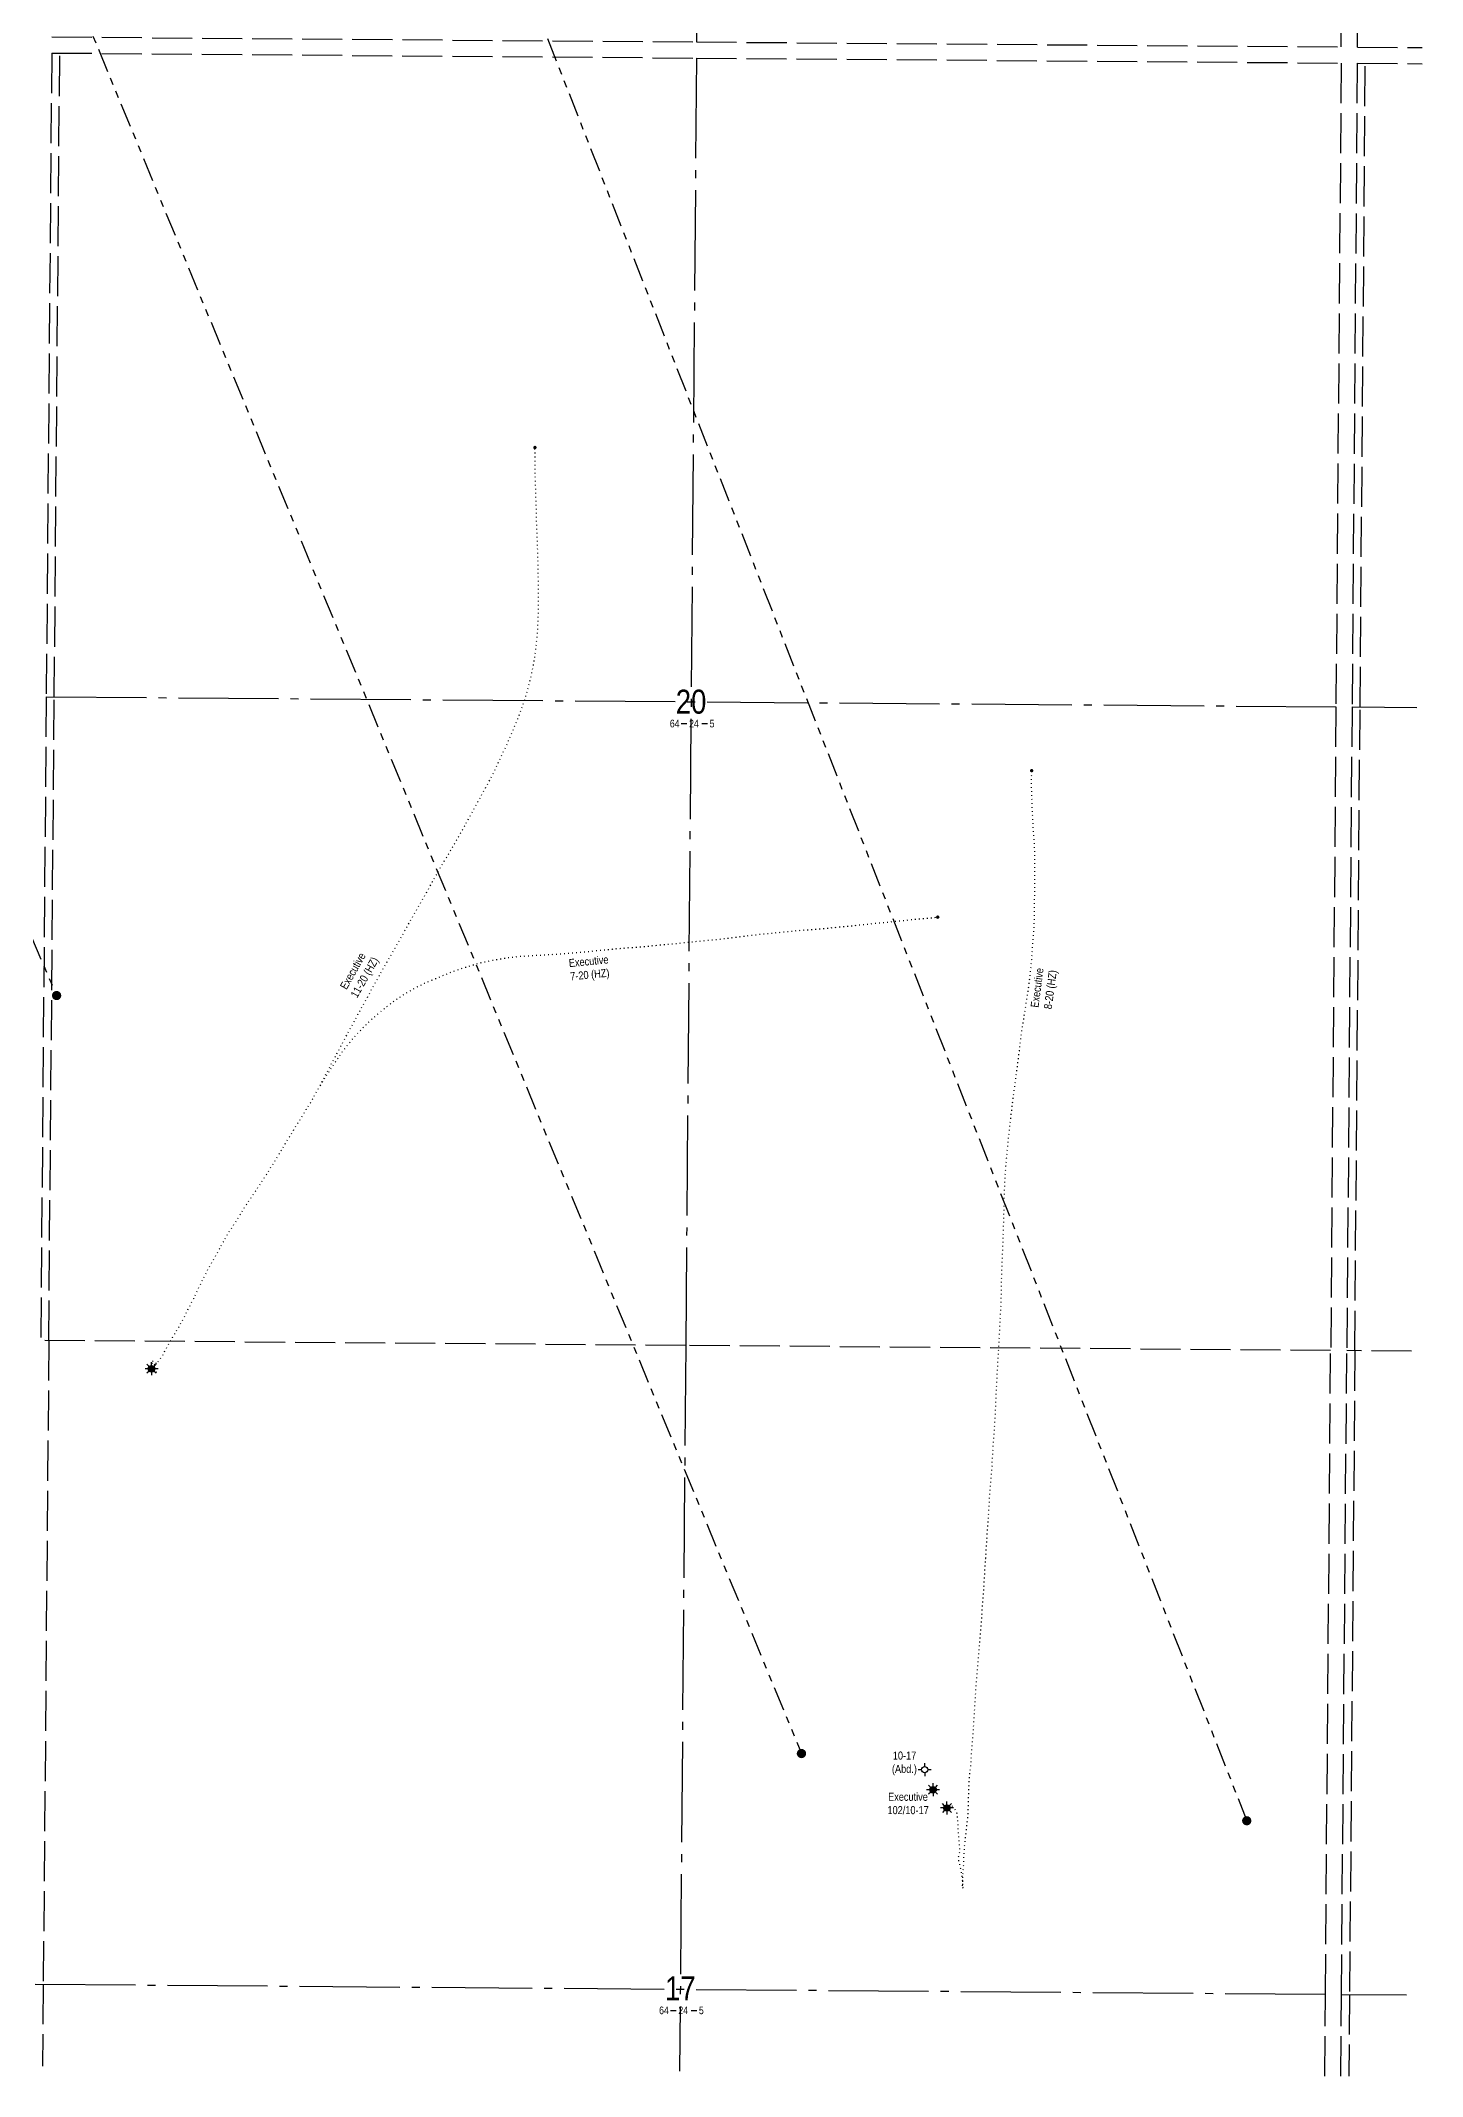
# Model space of a CAD drawing. Extents: x 451222 to 473419, y 6037124 to 6050105.
# Drawn here: x 460802 to 462526, y 6043429 to 6045971 of the extents above; entities that cross this region are included whole.
import ezdxf
from ezdxf.enums import TextEntityAlignment as Align

# ---------------------------------------------------------------- set-up
doc = ezdxf.new("R2010")
doc.units = 0
doc.header["$LTSCALE"] = 5
for name, pattern in [('foc-DOT', [1, 0.2, -0.8]), ('foc-DRILLPATH', [14.75, 6, -1.75, 1.75, -1.75, 1.75, -1.75]), ('foc-QUARTERLINE', [33, 25, -3, 2, -3]), ('foc-UNSURVEYED', [12.5, 10, -2.5])]:
    doc.linetypes.add(name, pattern=pattern)
for name, color, linetype in [('10', 1, 'Continuous'), ('9', 3, 'Continuous'), ('ABADATA-DRILL', 8, 'foc-DOT'), ('ABADATA-DRILL-T', 8, 'Continuous'), ('C-WS-S', 13, 'Continuous'), ('DETAIL-HZ-Existing', 8, 'foc-DOT'), ('F-WS-S', 190, 'Continuous'), ('L-MON', 1, 'Continuous'), ('L-QSEC', 8, 'foc-QUARTERLINE'), ('L-SECLBL', 7, 'Continuous'), ('L-USEC', 7, 'foc-UNSURVEYED'), ('P-PDRILLPATH', 12, 'foc-DRILLPATH')]:
    doc.layers.add(name, color=color, linetype=linetype)
doc.styles.add('80L', font='ARIALN.TTF', dxfattribs={"height": 10})
doc.styles.add('SIMPLEX', font='ARIALN.TTF')

# ---------------------------------------------------------------- blocks, each defined once
blk = doc.blocks.new('plbh')
at = {"layer": 'L-MON'}
h = blk.add_hatch(color=255, dxfattribs=at)
h.dxf.hatch_style = 1
edge = h.paths.add_edge_path()
edge.add_arc((0, 0), 1.16, 0, 360)
h = blk.add_hatch(color=256, dxfattribs=at)
h.dxf.hatch_style = 1
h.paths.add_polyline_path([(-0.96, 0, 1), (0.96, 0, 1)])
h.paths.add_polyline_path([(0.91, 0, -1), (-0.91, 0, -1)], flags=16)
h.paths.add_polyline_path([(0.45, 0, -1), (-0.45, 0, -1)], flags=0)
h = blk.add_hatch(color=256, dxfattribs=at)
h.dxf.hatch_style = 1
h.paths.add_polyline_path([(-0.45, 0, 1), (0.45, 0, 1)])
h.paths.add_polyline_path([(0.4, 0, -1), (-0.4, 0, -1)], flags=16)
at = {"layer": 'L-MON', "color": 240}
for radius in [0.96, 0.91, 0.45, 0.4]:
    blk.add_circle((0, 0), radius, dxfattribs=at)
blk = doc.blocks.new('L-SECLBL')
at = {"layer": '9', "color": 7}
for p, q in [((-5.1, -27.8), (-12.3, -27.8)), ((20.7, -27.8), (13.5, -27.8))]:
    blk.add_line(p, q, dxfattribs=at)
at = {"layer": '10', "color": 2, "style": 'SIMPLEX'}
blk.add_attdef('SEC', text='', height=30, dxfattribs=at).set_placement((0, 0), align=Align.MIDDLE)
at = {"layer": '10', "color": 5, "style": '80L'}
blk.add_attdef('TWP', text='', height=9.5, dxfattribs=at).set_placement((-14.4, -27.4), align=Align.MIDDLE_RIGHT)
blk.add_attdef('RGE', text='', height=9.5, dxfattribs=at).set_placement((3.6, -27.4), align=Align.MIDDLE_CENTER)
blk.add_attdef('MER', text='', height=9.5, dxfattribs=at).set_placement((23.2, -27.4), align=Align.MIDDLE_LEFT)
blk = doc.blocks.new('BH_Existing')
at = {"layer": 'DETAIL-HZ-Existing'}
h = blk.add_hatch(color=256, dxfattribs=at)
h.dxf.hatch_style = 1
edge = h.paths.add_edge_path()
edge.add_arc((0, 0), 0.45, 0, 360)
blk = doc.blocks.new('GAS')
h = blk.add_hatch(color=255)
h.dxf.hatch_style = 1
edge = h.paths.add_edge_path()
edge.add_arc((0, 0), 0.9, 0, 360)
for p, q in [((-0.81, 0), (-1.62, 0)), ((-0.57, 0.57), (-1.14, 1.14)), ((0, 0.81), (0, 1.62)), ((0.57, 0.57), (1.14, 1.14)), ((1.62, 0), (0.81, 0)), ((-0.57, -0.57), (-1.14, -1.14)), ((0, -0.81), (0, -1.62)), ((1.14, -1.14), (0.57, -0.57))]:
    blk.add_line(p, q)
blk.add_circle((0, 0), 0.8)
blk = doc.blocks.new('GABD')
for p, q in [((-0.81, 0), (-1.62, 0)), ((0, 0.81), (0, 1.62)), ((1.62, 0), (0.81, 0)), ((0, -0.81), (0, -1.62))]:
    blk.add_line(p, q)
blk.add_circle((0, 0), 0.8)

msp = doc.modelspace()

# ---------------------------------------------------------------- linework, layer by layer
at = {"layer": 'ABADATA-DRILL', "flags": 128}
for points in [[(460940.04, 6044312.391), (460940.001, 6044312.522), (460940.002, 6044312.582), (460940.034, 6044312.851), (460940.065, 6044313.011), (460940.166, 6044313.16), (460940.468, 6044313.367), (460940.85, 6044313.614), (460941.322, 6044313.84), (460941.943, 6044314.084), (460942.531, 6044313.859), (460943.034, 6044313.045), (460943.28, 6044312.564), (460943.693, 6044311.82), (460944.127, 6044311.087), (460944.59, 6044310.393), (460945.065, 6044309.78), (460945.52, 6044309.286), (460945.957, 6044308.922), (460946.066, 6044308.821), (460946.144, 6044308.601), (460945.941, 6044308.253), (460945.445, 6044307.497), (460944.762, 6044307.103), (460943.973, 6044307.2), (460943.276, 6044307.486), (460942.719, 6044307.811), (460942.124, 6044308.275), (460941.977, 6044308.697), (460942.173, 6044309.394), (460942.393, 6044310.582), (460942.833, 6044311.778), (460943.491, 6044312.772), (460944.309, 6044313.674), (460945.015, 6044314.458), (460944.844, 6044315.529), (460944.415, 6044316.682), (460944.152, 6044317.584), (460943.544, 6044318.878), (460942.967, 6044320.343), (460942.615, 6044321.255), (460941.633, 6044322.213), (460940.691, 6044323.041), (460940.809, 6044322.85), (460940.964, 6044322.279), (460940.787, 6044321.471), (460940.399, 6044320.485), (460940.344, 6044319.825), (460941.182, 6044319.638), (460942.602, 6044319.776), (460944.191, 6044319.802), (460945.798, 6044319.479), (460947.022, 6044318.908), (460947.243, 6044318.937), (460947.273, 6044318.976), (460947.355, 6044319.215), (460947.714, 6044320.252), (460947.764, 6044320.351), (460949.631, 6044323.504), (460950.551, 6044324.766), (460951.754, 6044326.384), (460953.18, 6044328.321), (460954.65, 6044330.658), (460956.053, 6044333.464), (460957.589, 6044336.58), (460963.559, 6044347.383), (460966.125, 6044351.689), (460969.004, 6044356.402), (460972.055, 6044361.414), (460975.068, 6044366.516), (460977.951, 6044371.738), (460980.787, 6044377.211), (460983.654, 6044382.894), (460986.613, 6044388.756), (460989.612, 6044394.638), (460992.632, 6044400.559), (460995.571, 6044406.511), (460998.402, 6044412.564), (461001.343, 6044418.726), (461004.445, 6044424.866), (461007.627, 6044431.096), (461010.94, 6044437.545), (461014.575, 6044444.14), (461018.33, 6044450.785), (461022.126, 6044457.499), (461025.943, 6044464.333), (461029.67, 6044471.208), (461033.537, 6044478.062), (461037.632, 6044484.664), (461041.867, 6044491.274), (461045.98, 6044497.756), (461050.105, 6044504.377), (461054.21, 6044511.019), (461058.445, 6044517.67), (461062.85, 6044524.259), (461067.466, 6044531.026), (461072.103, 6044537.993), (461076.792, 6044545.109), (461081.633, 6044552.464), (461086.505, 6044560.009), (461091.319, 6044567.754), (461096.125, 6044575.649), (461100.789, 6044583.395), (461102.99, 6044587.065), (461105.799, 6044591.759), (461111.132, 6044600.579), (461112.946, 6044603.552), (461117.954, 6044611.685), (461122.961, 6044619.828), (461128.039, 6044627.981), (461133.126, 6044636.133), (461138.105, 6044644.377), (461142.904, 6044652.732), (461147.525, 6044661.208), (461152.076, 6044669.745), (461156.607, 6044678.282), (461161.057, 6044686.71), (461165.508, 6044695.268), (461170.079, 6044703.755), (461174.66, 6044712.232), (461179.161, 6044720.759), (461183.722, 6044729.266), (461188.302, 6044737.773), (461192.883, 6044746.279), (461197.474, 6044754.776), (461202.154, 6044763.202), (461206.834, 6044771.608), (461211.454, 6044780.064), (461216.075, 6044788.531), (461220.594, 6044796.878), (461225.203, 6044805.145), (461229.861, 6044813.341), (461234.559, 6044821.517), (461239.278, 6044829.802), (461243.897, 6044838.039), (461248.575, 6044846.235), (461253.203, 6044854.431), (461257.851, 6044862.668), (461262.509, 6044870.824), (461267.207, 6044879.02), (461271.875, 6044887.186), (461276.625, 6044895.561), (461281.335, 6044903.967), (461285.995, 6044912.393), (461290.734, 6044920.768), (461295.524, 6044929.133), (461300.243, 6044937.419), (461305.082, 6044945.733), (461309.961, 6044954.048), (461314.77, 6044962.392), (461319.59, 6044970.747), (461324.288, 6044978.933), (461329.107, 6044987.278), (461333.735, 6044995.504), (461338.336, 6045003.961), (461342.845, 6045012.288), (461347.374, 6045020.566), (461351.883, 6045028.833), (461356.402, 6045037.1), (461360.97, 6045045.297), (461365.451, 6045053.815), (461369.603, 6045062.495), (461373.707, 6045071.276), (461377.869, 6045079.956), (461381.982, 6045088.687), (461385.885, 6045097.369), (461389.679, 6045106.253), (461393.364, 6045115.167), (461396.938, 6045124.012), (461400.474, 6045132.988), (461403.759, 6045141.925), (461406.776, 6045151.085), (461409.444, 6045160.338), (461411.882, 6045169.563), (461414.162, 6045178.929), (461416.07, 6045188.198), (461417.739, 6045197.509), (461419.161, 6045207.033), (461420.252, 6045216.609), (461421.194, 6045226.197), (461421.896, 6045235.806), (461422.399, 6045245.487), (461422.812, 6045255.129), (461423.025, 6045264.783), (461423.108, 6045274.478), (461423.091, 6045284.113), (461422.903, 6045293.731), (461422.656, 6045303.358), (461422.489, 6045312.985), (461422.252, 6045322.653), (461421.985, 6045332.301), (461421.658, 6045341.939), (461421.251, 6045351.568), (461420.924, 6045361.196), (461420.607, 6045370.835), (461420.36, 6045380.462), (461420.142, 6045390.1), (461419.815, 6045399.748), (461419.468, 6045409.387), (461419.15, 6045418.815), (461418.912, 6045428.403), (461418.785, 6045438.019), (461418.668, 6045447.716), (461418.497, 6045462.7)], [(461935.083, 6043762.089), (461935.083, 6043762.059), (461935.093, 6043762.019), (461935.112, 6043761.979), (461935.172, 6043761.959), (461935.193, 6043762.059), (461935.176, 6043762.359), (461935.068, 6043762.659), (461934.911, 6043763.01), (461934.705, 6043763.462), (461934.438, 6043763.834), (461934.161, 6043764.156), (461933.745, 6043764.569), (461933.159, 6043765.004), (461932.571, 6043765.279), (461931.983, 6043765.424), (461931.283, 6043765.45), (461930.974, 6043765.462), (461930.594, 6043765.445), (461930.223, 6043765.299), (461929.892, 6043765.171), (461929.601, 6043765.104), (461929.351, 6043765.066), (461929.47, 6043764.955), (461929.968, 6043764.781), (461930.507, 6043764.657), (461931.116, 6043764.522), (461931.864, 6043764.395), (461932.644, 6043764.369), (461933.424, 6043764.432), (461934.214, 6043764.536), (461934.974, 6043764.499), (461935.711, 6043764.253), (461936.22, 6043764.109), (461936.59, 6043764.116), (461937.05, 6043764.142), (461937.41, 6043764.229), (461937.691, 6043764.397), (461937.913, 6043764.565), (461938.054, 6043764.733), (461938.136, 6043764.913), (461938.187, 6043765.082), (461938.247, 6043765.092), (461938.287, 6043765.121), (461938.339, 6043765.311), (461938.371, 6043765.53), (461938.382, 6043765.74), (461938.394, 6043765.91), (461938.396, 6043766.14), (461938.398, 6043766.36), (461938.449, 6043766.579), (461938.501, 6043766.799), (461938.653, 6043767.017), (461938.743, 6043767.087), (461938.873, 6043767.065), (461939.072, 6043766.914), (461939.329, 6043766.632), (461939.626, 6043766.289), (461939.923, 6043765.927), (461940.22, 6043765.585), (461940.537, 6043765.232), (461940.903, 6043764.779), (461941.348, 6043764.236), (461941.764, 6043763.743), (461941.863, 6043763.612), (461942.437, 6043762.897), (461942.97, 6043762.093), (461943.412, 6043761.26), (461943.815, 6043760.407), (461944.207, 6043759.524), (461944.589, 6043758.592), (461944.921, 6043757.539), (461945.141, 6043756.378), (461945.23, 6043755.148), (461945.29, 6043753.948), (461945.351, 6043752.828), (461945.402, 6043751.748), (461945.473, 6043750.688), (461945.554, 6043749.668), (461945.636, 6043748.687), (461945.708, 6043747.757), (461945.81, 6043746.817), (461945.932, 6043745.836), (461946.014, 6043744.816), (461946.044, 6043743.716), (461946.045, 6043742.617), (461946.037, 6043741.617), (461946.039, 6043740.698), (461946.081, 6043739.758), (461946.192, 6043738.707), (461946.313, 6043737.657), (461946.445, 6043736.636), (461946.567, 6043735.656), (461946.658, 6043734.595), (461946.718, 6043733.435), (461946.758, 6043732.296), (461946.819, 6043731.156), (461946.88, 6043730.056), (461946.951, 6043729.025), (461947.013, 6043728.085), (461947.105, 6043727.175), (461947.238, 6043726.264), (461947.37, 6043725.304), (461947.511, 6043724.253), (461947.642, 6043723.212), (461947.763, 6043722.212), (461947.855, 6043721.151), (461947.915, 6043720.002), (461947.975, 6043718.882), (461948.036, 6043717.812), (461948.108, 6043716.811), (461948.2, 6043715.871), (461948.303, 6043715.001), (461948.395, 6043714.11), (461948.487, 6043713.11), (461948.537, 6043711.98), (461948.547, 6043710.751), (461948.477, 6043709.552), (461947.772, 6043706.459), (461947.424, 6043705.542), (461947.137, 6043704.665), (461946.939, 6043703.737), (461946.821, 6043702.719), (461946.811, 6043701.599), (461946.902, 6043700.529), (461947.004, 6043699.479), (461947.135, 6043698.518), (461947.279, 6043697.687), (461947.432, 6043696.906), (461947.625, 6043696.145), (461947.859, 6043695.393), (461948.102, 6043694.592), (461948.325, 6043693.77), (461948.558, 6043692.949), (461948.79, 6043692.037), (461949.021, 6043690.966), (461949.232, 6043689.854), (461949.462, 6043688.713), (461949.693, 6043687.572), (461949.903, 6043686.441), (461950.104, 6043685.309), (461950.304, 6043684.188), (461950.515, 6043683.067), (461950.715, 6043681.946), (461950.896, 6043680.835), (461951.066, 6043679.744), (461951.217, 6043678.663), (461951.378, 6043677.592), (461951.53, 6043676.551), (461951.651, 6043675.531), (461951.773, 6043674.53), (461951.874, 6043673.55), (461951.956, 6043672.6), (461952.038, 6043671.679), (461952.131, 6043670.749), (461952.203, 6043669.819), (461952.255, 6043668.909), (461952.278, 6043668.079), (461952.253, 6043667.43), (461952.219, 6043666.96), (461952.203, 6043666.231), (461952.24, 6043665.911), (461952.368, 6043665.64), (461952.506, 6043665.469), (461952.605, 6043665.268), (461952.634, 6043665.148), (461952.724, 6043665.237), (461952.835, 6043665.276), (461952.723, 6043665.107), (461952.632, 6043664.968), (461952.52, 6043664.769), (461952.419, 6043664.63), (461952.279, 6043664.521), (461952.128, 6043664.442), (461951.978, 6043664.423), (461951.778, 6043664.415), (461951.528, 6043664.417), (461951.289, 6043664.489), (461951.04, 6043664.651), (461950.941, 6043664.712), (461950.911, 6043664.762), (461950.921, 6043664.782), (461951.072, 6043664.861), (461951.353, 6043664.978), (461951.685, 6043665.225), (461951.939, 6043665.793), (461952.078, 6043666.781), (461952.239, 6043668.169), (461952.373, 6043669.867), (461952.419, 6043671.766), (461952.437, 6043673.915), (461952.467, 6043676.304), (461952.488, 6043678.812), (461952.581, 6043681.52), (461952.783, 6043684.177), (461953.067, 6043687.124), (461953.353, 6043690.21), (461953.57, 6043693.417), (461953.708, 6043696.864), (461953.83, 6043700.601), (461953.974, 6043704.668), (461954.18, 6043708.984), (461954.468, 6043713.59), (461954.869, 6043718.494), (461955.411, 6043723.617), (461956.036, 6043728.97), (461956.702, 6043734.461), (461957.368, 6043740.083), (461958.007, 6043745.885), (461958.638, 6043752.067), (461959.143, 6043758.61), (461959.459, 6043765.414), (461959.667, 6043772.369), (461959.777, 6043779.485), (461959.907, 6043786.7), (461960.279, 6043794.054), (461960.831, 6043801.546), (461961.515, 6043809.176), (461962.289, 6043816.886), (461962.943, 6043824.617), (461963.437, 6043832.329), (461963.963, 6043840.161), (461964.609, 6043848.182), (461965.298, 6043856.443), (461965.879, 6043864.964), (461966.441, 6043873.615), (461967.005, 6043882.436), (461967.519, 6043891.328), (461968.024, 6043900.28), (461968.629, 6043909.32), (461969.305, 6043918.48), (461969.992, 6043927.71), (461970.74, 6043937.08), (461971.459, 6043946.459), (461971.971, 6043952.792), (461973.198, 6043965.626), (461973.689, 6043970.51), (461974.568, 6043980.058), (461975.338, 6043989.597), (461975.968, 6043999.177), (461976.537, 6044008.748), (461977.237, 6044018.358), (461977.937, 6044027.927), (461978.617, 6044037.497), (461979.217, 6044047.098), (461979.818, 6044056.758), (461980.417, 6044066.339), (461980.978, 6044075.95), (461981.657, 6044085.53), (461982.267, 6044095.13), (461982.848, 6044104.741), (461983.538, 6044114.35), (461984.257, 6044123.93), (461984.838, 6044133.551), (461985.388, 6044143.162), (461985.998, 6044152.742), (461986.637, 6044162.302), (461987.437, 6044171.881), (461988.227, 6044181.44), (461988.897, 6044191.02), (461989.527, 6044200.6), (461990.077, 6044210.201), (461990.687, 6044219.792), (461991.436, 6044229.381), (461992.086, 6044238.971), (461992.666, 6044248.552), (461993.197, 6044258.193), (461993.617, 6044267.845), (461994.077, 6044277.437), (461994.538, 6044287.148), (461994.958, 6044296.69), (461995.428, 6044306.312), (461995.968, 6044315.923), (461996.568, 6044325.513), (461997.148, 6044335.104), (461997.347, 6044338.491), (461997.718, 6044344.705), (461998.249, 6044354.316), (461998.699, 6044363.928), (461999.179, 6044373.559), (461999.699, 6044383.14), (462000.19, 6044392.802), (462000.49, 6044402.415), (462000.69, 6044412.009), (462000.861, 6044421.603), (462001.062, 6044431.297), (462001.411, 6044440.859), (462001.812, 6044450.501), (462002.232, 6044460.074), (462002.599, 6044469.316), (462002.972, 6044479.298), (462003.323, 6044488.971), (462003.633, 6044498.584), (462003.894, 6044508.197), (462004.074, 6044517.831), (462004.274, 6044527.435), (462004.575, 6044537.058), (462004.996, 6044546.76), (462005.586, 6044556.361), (462006.336, 6044565.95), (462007.156, 6044575.549), (462008.005, 6044585.107), (462008.935, 6044594.655), (462009.964, 6044604.222), (462011.044, 6044613.788), (462012.113, 6044623.365), (462013.203, 6044632.921), (462014.343, 6044642.547), (462015.562, 6044652.083), (462016.812, 6044661.648), (462018.111, 6044671.193), (462019.42, 6044680.757), (462020.689, 6044690.302), (462021.879, 6044699.878), (462022.998, 6044709.444), (462024.118, 6044719.06), (462025.298, 6044728.616), (462026.687, 6044738.13), (462028.216, 6044747.633), (462029.734, 6044757.126), (462031.233, 6044766.589), (462032.751, 6044776.061), (462034.22, 6044785.535), (462035.489, 6044795.1), (462036.599, 6044804.656), (462037.578, 6044814.223), (462038.386, 6044823.602), (462039.145, 6044833.052), (462039.894, 6044842.501), (462040.624, 6044852.1), (462041.284, 6044861.77), (462041.754, 6044871.352), (462041.975, 6044880.985), (462042.035, 6044890.601), (462042.084, 6044900.056), (462042.243, 6044909.51), (462042.422, 6044918.954), (462042.511, 6044928.399), (462042.47, 6044937.825), (462042.349, 6044947.272), (462042.209, 6044956.739), (462041.888, 6044966.197), (462041.297, 6044975.597), (462040.617, 6044985.149), (462040.066, 6044994.549), (462039.585, 6045003.969), (462039.174, 6045013.398), (462038.824, 6045022.846), (462038.503, 6045032.294), (462038.283, 6045041.812), (462038.429, 6045059.302)], [(460940.04, 6044312.391), (460940.001, 6044312.522), (460940.002, 6044312.582), (460940.034, 6044312.851), (460940.065, 6044313.011), (460940.166, 6044313.16), (460940.468, 6044313.367), (460940.85, 6044313.614), (460941.322, 6044313.84), (460941.943, 6044314.084), (460942.531, 6044313.859), (460943.034, 6044313.045), (460943.28, 6044312.564), (460943.693, 6044311.82), (460944.127, 6044311.087), (460944.59, 6044310.393), (460945.065, 6044309.78), (460945.52, 6044309.286), (460945.957, 6044308.922), (460946.066, 6044308.821), (460946.144, 6044308.601), (460945.941, 6044308.253), (460945.445, 6044307.497), (460944.762, 6044307.103), (460943.973, 6044307.2), (460943.276, 6044307.486), (460942.719, 6044307.811), (460942.124, 6044308.275), (460941.977, 6044308.697), (460942.173, 6044309.394), (460942.393, 6044310.582), (460942.833, 6044311.778), (460943.491, 6044312.772), (460944.309, 6044313.674), (460945.015, 6044314.458), (460944.844, 6044315.529), (460944.415, 6044316.682), (460944.152, 6044317.584), (460943.544, 6044318.878), (460942.967, 6044320.343), (460942.615, 6044321.255), (460941.633, 6044322.213), (460940.691, 6044323.041), (460940.809, 6044322.85), (460940.964, 6044322.279), (460940.787, 6044321.471), (460940.399, 6044320.485), (460940.344, 6044319.825), (460941.182, 6044319.638), (460942.602, 6044319.776), (460944.191, 6044319.802), (460945.798, 6044319.479), (460947.022, 6044318.908), (460947.243, 6044318.937), (460947.273, 6044318.976), (460947.355, 6044319.215), (460947.714, 6044320.252), (460947.764, 6044320.351), (460949.631, 6044323.504), (460950.551, 6044324.766), (460951.754, 6044326.384), (460953.18, 6044328.321), (460954.65, 6044330.658), (460956.053, 6044333.464), (460957.589, 6044336.58), (460963.559, 6044347.383), (460966.125, 6044351.689), (460969.004, 6044356.402), (460972.055, 6044361.414), (460975.068, 6044366.516), (460977.951, 6044371.738), (460980.787, 6044377.211), (460983.654, 6044382.894), (460986.613, 6044388.756), (460989.612, 6044394.638), (460992.632, 6044400.559), (460995.571, 6044406.511), (460998.402, 6044412.564), (461001.343, 6044418.726), (461004.445, 6044424.866), (461007.627, 6044431.096), (461010.94, 6044437.545), (461014.575, 6044444.14), (461018.33, 6044450.785), (461022.126, 6044457.499), (461025.943, 6044464.333), (461029.67, 6044471.208), (461033.537, 6044478.062), (461037.632, 6044484.664), (461041.867, 6044491.274), (461045.98, 6044497.756), (461050.105, 6044504.377), (461054.21, 6044511.019), (461058.445, 6044517.67), (461062.85, 6044524.259), (461067.466, 6044531.026), (461072.103, 6044537.993), (461076.792, 6044545.109), (461081.633, 6044552.464), (461086.505, 6044560.009), (461091.319, 6044567.754), (461096.125, 6044575.649), (461100.789, 6044583.395), (461102.99, 6044587.065), (461105.799, 6044591.759), (461111.132, 6044600.579), (461112.946, 6044603.552), (461117.954, 6044611.685), (461122.961, 6044619.828), (461128.039, 6044627.981), (461133.126, 6044636.133), (461138.105, 6044644.377), (461142.904, 6044652.732), (461145.655, 6044657.656), (461147.451, 6044660.769), (461152.461, 6044669.212), (461157.509, 6044677.395), (461162.555, 6044685.368), (461167.872, 6044693.439), (461173.277, 6044701.338), (461178.76, 6044709.028), (461184.603, 6044716.664), (461190.704, 6044724.078), (461196.921, 6044731.122), (461203.417, 6044737.953), (461210.16, 6044744.552), (461217.181, 6044750.918), (461224.482, 6044757.203), (461231.901, 6044763.346), (461239.478, 6044769.278), (461247.283, 6044774.919), (461255.334, 6044780.217), (461263.632, 6044785.104), (461272.128, 6044789.699), (461280.74, 6044793.943), (461289.568, 6044797.765), (461298.436, 6044801.457), (461307.343, 6044805.159), (461316.369, 6044808.65), (461325.442, 6044811.86), (461334.453, 6044814.842), (461343.582, 6044817.572), (461352.889, 6044820.021), (461362.262, 6044822.099), (461371.742, 6044823.837), (461381.231, 6044825.355), (461390.757, 6044826.663), (461400.341, 6044827.62), (461409.952, 6044828.257), (461419.552, 6044828.794), (461429.152, 6044829.332), (461438.762, 6044829.929), (461448.373, 6044830.606), (461457.855, 6044831.304), (461467.447, 6044832.071), (461477.029, 6044832.919), (461486.522, 6044833.797), (461496.146, 6044834.764), (461505.739, 6044835.741), (461515.293, 6044836.658), (461524.895, 6044837.485), (461534.377, 6044838.274), (461543.999, 6044839.021), (461553.631, 6044839.797), (461563.214, 6044840.665), (461572.677, 6044841.553), (461582.27, 6044842.44), (461591.873, 6044843.377), (461601.457, 6044844.385), (461611.041, 6044845.422), (461620.644, 6044846.339), (461630.257, 6044847.156), (461639.87, 6044848.083), (461649.464, 6044849.11), (461659.049, 6044850.217), (461668.615, 6044851.405), (461678.18, 6044852.582), (461687.565, 6044853.721), (461697.14, 6044854.848), (461706.744, 6044855.855), (461716.147, 6044856.754), (461725.751, 6044857.681), (461735.325, 6044858.678), (461744.728, 6044859.607), (461754.35, 6044860.404), (461763.982, 6044861.131), (461773.404, 6044861.9), (461782.986, 6044862.757), (461792.589, 6044863.644), (461801.993, 6044864.563), (461811.596, 6044865.5), (461821.2, 6044866.447), (461830.794, 6044867.464), (461840.378, 6044868.481), (461849.972, 6044869.469), (461859.465, 6044870.406), (461868.839, 6044871.376), (461878.413, 6044872.373), (461886.376, 6044873.194), (461897.16, 6044874.261), (461906.272, 6044875.092), (461921.197, 6044876.453)]]:
    msp.add_lwpolyline(points, dxfattribs=at)
at = {"layer": 'L-QSEC'}
for p, q in [((461633.62, 6047576.191), (461620.189, 6045969.006)), ((461620.032, 6045948.911), (461606.611, 6044341.723)), ((460808.552, 6045151.608), (462418.095, 6045139.033)), ((462438.191, 6045138.869), (462519.131, 6045138.237)), ((461606.611, 6044341.723), (461599.048, 6043435.979)), ((460794.842, 6043544.445), (462404.966, 6043531.821)), ((462425.061, 6043531.657), (462506.002, 6043531.025))]:
    msp.add_line(p, q, dxfattribs=at)
at = {"layer": 'L-USEC'}
for p, q in [((462424.823, 6045962.734), (462425.468, 6046041.623)), ((462444.918, 6045962.577), (462445.563, 6046041.466)), ((460815.58, 6045975.297), (461620.19, 6045969.006)), ((461620.189, 6045969.006), (462424.823, 6045962.734)), ((462444.918, 6045962.577), (462525.86, 6045961.945)), ((460815.409, 6045955.202), (460808.552, 6045151.608)), ((460815.409, 6045955.202), (461620.032, 6045948.911)), ((460818.6, 6045151.544), (460825.457, 6045955.123)), ((461620.032, 6045948.911), (462424.659, 6045942.639)), ((462424.659, 6045942.639), (462418.095, 6045139.033)), ((462444.754, 6045942.482), (462438.191, 6045138.869)), ((462444.754, 6045942.482), (462525.696, 6045941.85)), ((462448.238, 6045138.798), (462454.803, 6045942.403)), ((460808.552, 6045151.608), (460801.699, 6044348.041)), ((460811.747, 6044347.962), (460818.6, 6045151.544)), ((462418.095, 6045139.033), (462411.531, 6044335.427)), ((462438.191, 6045138.869), (462431.626, 6044335.27)), ((462441.674, 6044335.191), (462448.238, 6045138.798)), ((461606.611, 6044341.723), (460801.699, 6044348.041)), ((460811.747, 6044347.962), (460804.89, 6043544.38)), ((462411.531, 6044335.427), (461606.611, 6044341.723)), ((462404.966, 6043531.821), (462411.531, 6044335.427)), ((462425.061, 6043531.657), (462431.626, 6044335.263)), ((462512.567, 6044334.638), (462431.626, 6044335.27)), ((462441.674, 6044335.191), (462435.109, 6043531.586)), ((460804.89, 6043544.38), (460804.018, 6043442.212)), ((462404.131, 6043429.666), (462404.966, 6043531.821)), ((462424.227, 6043429.509), (462425.061, 6043531.657)), ((462435.109, 6043531.586), (462434.274, 6043429.43))]:
    msp.add_line(p, q, dxfattribs=at)
at = {"layer": 'P-PDRILLPATH'}
for p, q in [((459301.973, 6048305.749), (460821.505, 6044778.598)), ((459945.657, 6048209.844), (461751.116, 6043832.339))]:
    msp.add_line(p, q, dxfattribs=at)
msp.add_lwpolyline([(459380.569, 6048346.016), (460545.354, 6048238.839), (462306.834, 6043748.41)], dxfattribs=at)

# ---------------------------------------------------------------- block references
at = {"layer": 'C-WS-S', "color": 6, "xscale": 5, "yscale": 5, "zscale": 5}
for p in [(461915.311, 6043787.168), (461932.644, 6043764.369)]:
    msp.add_blockref('GAS', p, dxfattribs=at)
at = {"layer": 'F-WS-S', "color": 6}
for name, p, xscale, yscale, zscale in [('BH_Existing', (461418.497, 6045462.7), 4.994821541516391, 4.994821541516391, 4.994821541516391), ('BH_Existing', (462038.429, 6045059.302), 4.994821541516391, 4.994821541516391, 4.994821541516391), ('BH_Existing', (461921.189, 6044876.464), 4.994821541516391, 4.994821541516391, 4.994821541516391), ('GAS', (460940.018, 6044312.717), 5, 5, 5), ('GABD', (461904.85, 6043812.169), 5, 5, 5)]:
    msp.add_blockref(name, p, dxfattribs=dict(at, xscale=xscale, yscale=yscale, zscale=zscale))
at = {"layer": 'L-MON', "color": 6, "xscale": 5, "yscale": 5, "zscale": 5}
for p in [(460821.505, 6044778.598), (461751.116, 6043832.339), (462306.834, 6043748.41)]:
    msp.add_blockref('plbh', p, dxfattribs=at)
at = {"layer": 'L-SECLBL', "color": 6, "linetype": 'Continuous', "xscale": 0.9989643083032793, "yscale": 0.9989643083032793, "zscale": 0.9989643083032793}
for p, values in [((461613.323, 6045145.462), {'SEC': '20', 'TWP': '64', 'RGE': '24', 'MER': '5'}), ((461599.909, 6043539.108), {'SEC': '17', 'TWP': '64', 'RGE': '24', 'MER': '5'})]:
    msp.add_blockref('L-SECLBL', p, dxfattribs=at).add_auto_attribs(values)

# ---------------------------------------------------------------- texts
at = {"layer": 'ABADATA-DRILL-T', "char_height": 9.98964, "attachment_point": 1, "style": '80L'}
for s, width, insert, rotation in [('\\pi3.25263;Executive\\P\\pi0.66323;11-20 (HZ)', 54.72267, (461173.02, 6044787.323), 60.548562), ('\\pi0.50309;Executive\\P\\pi0.745;7-20 (HZ)', 49.22359, (461459.772, 6044823.916), 5.485127), ('\\pi0.50309;Executive\\P\\pi0.71093;8-20 (HZ)', 49.22359, (462036.858, 6044763.925), 82.440322)]:
    msp.add_mtext_dynamic_manual_height_columns(s, width=width, gutter_width=50.026, heights=[0], dxfattribs=dict(at, insert=insert, rotation=rotation))
for s, width, insert in [('\\pi7.46084;10-17\\P\\pi6.31946;(Abd.)', 42.41704, (461857.667, 6043834.797)), ('\\pi1.44005;Executive\\P\\pi0.66323;102/10-17', 51.0975, (461857.766, 6043783.307))]:
    msp.add_mtext_dynamic_manual_height_columns(s, width=width, gutter_width=50.026, heights=[0], dxfattribs=dict(at, insert=insert))

doc.saveas('drawing.dxf')
